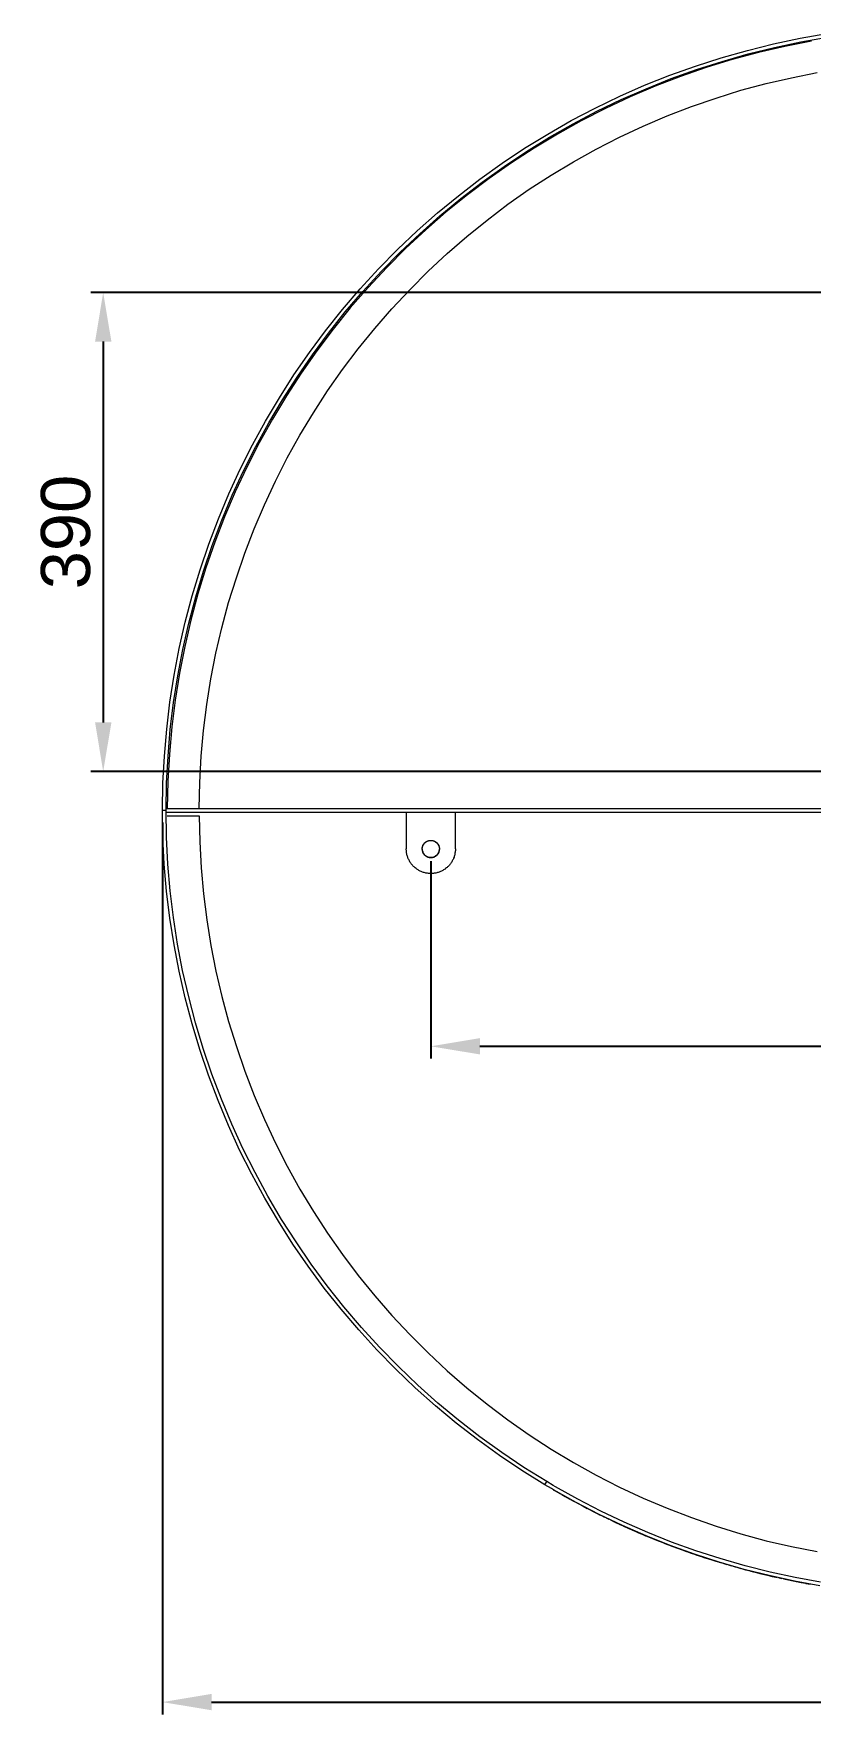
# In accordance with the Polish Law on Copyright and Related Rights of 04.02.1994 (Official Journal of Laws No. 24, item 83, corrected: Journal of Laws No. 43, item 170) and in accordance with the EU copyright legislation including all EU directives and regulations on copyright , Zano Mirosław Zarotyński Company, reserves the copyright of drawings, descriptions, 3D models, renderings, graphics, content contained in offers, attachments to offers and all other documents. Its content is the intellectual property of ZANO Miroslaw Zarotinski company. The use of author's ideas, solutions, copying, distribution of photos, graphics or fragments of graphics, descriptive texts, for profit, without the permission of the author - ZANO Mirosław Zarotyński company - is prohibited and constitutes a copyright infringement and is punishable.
# Model space of a CAD drawing. Header units: millimetres. Extents: x 492 to 7139, y 278 to 5201.
# Drawn here: x 876 to 1508, y 278 to 1646 of the extents above; entities that cross this region are included whole.
import ezdxf

# ---------------------------------------------------------------- set-up
doc = ezdxf.new("R2010")
doc.units = ezdxf.units.MM
doc.layers.add('ZANO_R', color=7, linetype='Continuous', lineweight=0)
doc.layers.add('ZANO_W', color=1, linetype='Continuous', lineweight=0)
doc.styles.get("Standard").update_dxf_attribs({"font": 'arial.ttf'})
doc.dimstyles.new('pl i ang', dxfattribs={"dimtxt": 50, "dimasz": 50, "dimexe": 1.25, "dimexo": 0.625, "dimgap": 10, "dimtad": 1, "dimtoh": 1, "dimtxsty": 'Standard', "dimcen": 2.5, "dimclrd": 1, "dimclre": 1, "dimclrt": 1, "dimadec": 0, "dimazin": 0, "dimtfac": 1, "dimtmove": 0, "dimatfit": 3, "dimfxl": 1, "dimarcsym": 1})

# ---------------------------------------------------------------- blocks, each defined once
blk = doc.blocks.new('*D383')
at = {"layer": 'ZANO_W', "color": 1, "lineweight": -2}
for p, q in [((2042.4, 1035.2), (2042.4, 811.5)), ((1199.4, 972.2), (1199.4, 811.5)), ((1239.4, 821.5), (2002.4, 821.5))]:
    blk.add_line(p, q, dxfattribs=at)
at = {"layer": 'ZANO_W', "color": 1}
for points in [[(1239.4, 828.2), (1239.4, 814.9), (1199.4, 821.5)], [(2002.4, 814.9), (2002.4, 828.2), (2042.4, 821.5)]]:
    blk.add_solid(points, dxfattribs=at)
at = {"layer": 'ZANO_W', "color": 1, "insert": (1620.9, 852), "char_height": 40, "attachment_point": 5}
blk.add_mtext('843', dxfattribs=at)
blk = doc.blocks.new('*D385')
at = {"layer": 'ZANO_W', "color": 1, "lineweight": -2}
for p, q in [((1579.4, 1435.2), (922.7, 1435.2)), ((932.7, 1395.2), (932.7, 1085.2)), ((2032.4, 1045.2), (922.7, 1045.2))]:
    blk.add_line(p, q, dxfattribs=at)
at = {"layer": 'ZANO_W', "color": 1}
for points in [[(939.4, 1395.2), (926.1, 1395.2), (932.7, 1435.2)], [(926.1, 1085.2), (939.4, 1085.2), (932.7, 1045.2)]]:
    blk.add_solid(points, dxfattribs=at)
at = {"layer": 'ZANO_W', "color": 1, "insert": (902.3, 1240.2), "char_height": 40, "attachment_point": 5, "rotation": 90}
blk.add_mtext('390', dxfattribs=at)
blk = doc.blocks.new('*D389')
at = {"layer": 'ZANO_W', "color": 1, "lineweight": -2}
for p, q in [((980.9, 1003.7), (980.9, 277.6)), ((2260.9, 1003.7), (2260.9, 277.6)), ((1020.9, 287.6), (2220.9, 287.6))]:
    blk.add_line(p, q, dxfattribs=at)
at = {"layer": 'ZANO_W', "color": 1}
for points in [[(1020.9, 294.3), (1020.9, 281), (980.9, 287.6)], [(2220.9, 281), (2220.9, 294.3), (2260.9, 287.6)]]:
    blk.add_solid(points, dxfattribs=at)
at = {"layer": 'ZANO_W', "color": 1, "insert": (1620.9, 318), "char_height": 40, "attachment_point": 5}
blk.add_mtext('1280', dxfattribs=at)

msp = doc.modelspace()

# ---------------------------------------------------------------- linework, layer by layer
at = {"layer": 'ZANO_R'}
for p, q in [((1478.5, 1637.6), (1500.1, 1642.2)), ((1500.1, 1642.2), (1521.9, 1646)), ((1500.7, 1639.2), (1522.4, 1643)), ((1435.8, 1626.3), (1457.1, 1632.3)), ((1436.7, 1623.4), (1457.8, 1629.4)), ((1466.1, 1630.5), (1444.7, 1624.8)), ((1457.1, 1632.3), (1478.5, 1637.6)), ((1457.8, 1629.4), (1479.2, 1634.7)), ((1487.6, 1635.6), (1466.1, 1630.5)), ((1479.2, 1634.7), (1500.7, 1639.2)), ((1509.3, 1639.8), (1487.6, 1635.6)), ((1394, 1612.1), (1414.8, 1619.6)), ((1395.1, 1609.3), (1415.7, 1616.7)), ((1423.5, 1618.3), (1402.6, 1611)), ((1414.8, 1619.6), (1435.8, 1626.3)), ((1415.7, 1616.7), (1436.7, 1623.4)), ((1444.7, 1624.8), (1423.5, 1618.3)), ((1353.2, 1595), (1373.5, 1603.9)), ((1354.5, 1592.3), (1374.6, 1601.1)), ((1382, 1603.1), (1361.6, 1594.4)), ((1373.5, 1603.9), (1394, 1612.1)), ((1374.6, 1601.1), (1395.1, 1609.3)), ((1402.6, 1611), (1382, 1603.1)), ((1451.9, 1599.8), (1472.4, 1605.3)), ((1472.4, 1605.3), (1493, 1610.1)), ((1493, 1610.1), (1513.9, 1614.2)), ((1333.3, 1585.4), (1353.2, 1595)), ((1334.7, 1582.7), (1354.5, 1592.3)), ((1361.6, 1594.4), (1341.6, 1585)), ((1411.5, 1586.6), (1431.6, 1593.5)), ((1431.6, 1593.5), (1451.9, 1599.8)), ((1294.6, 1564.2), (1313.8, 1575.2)), ((1321.9, 1575), (1302.5, 1564.2)), ((1313.8, 1575.2), (1333.3, 1585.4)), ((1315.2, 1572.5), (1334.7, 1582.7)), ((1341.6, 1585), (1321.9, 1575)), ((1372.2, 1570.7), (1391.7, 1579)), ((1391.7, 1579), (1411.5, 1586.6)), ((1275.8, 1552.6), (1294.6, 1564.2)), ((1277.4, 1550.1), (1296.1, 1561.6)), ((1302.5, 1564.2), (1283.5, 1552.8)), ((1296.1, 1561.6), (1315.2, 1572.5)), ((1334.1, 1552), (1353, 1561.7)), ((1353, 1561.7), (1372.2, 1570.7)), ((1257.4, 1540.4), (1275.8, 1552.6)), ((1259.1, 1537.9), (1277.4, 1550.1)), ((1283.5, 1552.8), (1265, 1540.7)), ((1315.5, 1541.7), (1334.1, 1552)), ((1239.4, 1527.5), (1257.4, 1540.4)), ((1241.2, 1525.1), (1259.1, 1537.9)), ((1265, 1540.7), (1246.9, 1528)), ((1297.3, 1530.8), (1315.5, 1541.7)), ((1221.9, 1514), (1239.4, 1527.5)), ((1223.8, 1511.7), (1241.2, 1525.1)), ((1246.9, 1528), (1229.2, 1514.7)), ((1262.1, 1507), (1279.5, 1519.2)), ((1279.5, 1519.2), (1297.3, 1530.8)), ((1204.9, 1500), (1221.9, 1514)), ((1206.8, 1497.7), (1223.8, 1511.7)), ((1229.2, 1514.7), (1212, 1500.8)), ((1245.2, 1494.2), (1262.1, 1507)), ((1188.3, 1485.3), (1204.9, 1500)), ((1190.4, 1483.1), (1206.8, 1497.7)), ((1212, 1500.8), (1195.3, 1486.3)), ((1228.7, 1480.9), (1245.2, 1494.2)), ((1172.3, 1470.1), (1188.3, 1485.3)), ((1174.4, 1468), (1190.4, 1483.1)), ((1195.3, 1486.3), (1179.1, 1471.2)), ((1212.7, 1466.9), (1228.7, 1480.9)), ((1156.8, 1454.4), (1172.3, 1470.1)), ((1159, 1452.3), (1174.4, 1468)), ((1179.1, 1471.2), (1163.5, 1455.5)), ((1197.2, 1452.5), (1212.7, 1466.9)), ((1141.9, 1438.1), (1156.8, 1454.4)), ((1144.1, 1436.1), (1159, 1452.3)), ((1163.5, 1455.5), (1148.4, 1439.3)), ((1182.2, 1437.4), (1197.2, 1452.5)), ((1127.5, 1421.3), (1141.9, 1438.1)), ((1148.4, 1439.3), (1133.8, 1422.6)), ((1167.7, 1421.9), (1182.2, 1437.4)), ((1129.8, 1419.4), (1144.1, 1436.1)), ((1113.8, 1404), (1127.5, 1421.3)), ((1116.1, 1402.2), (1129.8, 1419.4)), ((1133.8, 1422.6), (1119.9, 1405.4)), ((1153.8, 1405.9), (1167.7, 1421.9)), ((1100.6, 1386.3), (1113.8, 1404)), ((1103, 1384.5), (1116.1, 1402.2)), ((1119.9, 1405.4), (1106.6, 1387.8)), ((1140.4, 1389.4), (1153.8, 1405.9)), ((1088, 1368.1), (1100.6, 1386.3)), ((1090.5, 1366.4), (1103, 1384.5)), ((1106.6, 1387.8), (1093.9, 1369.6)), ((1127.6, 1372.5), (1140.4, 1389.4)), ((1093.9, 1369.6), (1081.8, 1351.1)), ((1115.4, 1355.1), (1127.6, 1372.5)), ((1076.1, 1349.5), (1088, 1368.1)), ((1078.7, 1347.9), (1090.5, 1366.4)), ((1103.9, 1337.3), (1115.4, 1355.1)), ((1064.8, 1330.5), (1076.1, 1349.5)), ((1067.5, 1329), (1078.7, 1347.9)), ((1081.8, 1351.1), (1070.4, 1332.1)), ((1054.2, 1311.1), (1064.8, 1330.5)), ((1056.9, 1309.7), (1067.5, 1329)), ((1070.4, 1332.1), (1059.6, 1312.8)), ((1092.9, 1319.1), (1103.9, 1337.3)), ((1082.6, 1300.6), (1092.9, 1319.1)), ((1044.3, 1291.4), (1054.2, 1311.1)), ((1047, 1290.1), (1056.9, 1309.7)), ((1059.6, 1312.8), (1049.6, 1293.1)), ((1073, 1281.7), (1082.6, 1300.6)), ((1035.1, 1271.3), (1044.3, 1291.4)), ((1037.8, 1270.1), (1047, 1290.1)), ((1049.6, 1293.1), (1040.2, 1273)), ((1040.2, 1273), (1031.5, 1252.6)), ((1064, 1262.4), (1073, 1281.7)), ((1026.5, 1250.9), (1035.1, 1271.3)), ((1029.3, 1249.8), (1037.8, 1270.1)), ((1055.6, 1242.9), (1064, 1262.4)), ((1018.7, 1230.3), (1026.5, 1250.9)), ((1021.5, 1229.2), (1029.3, 1249.8)), ((1031.5, 1252.6), (1023.6, 1232)), ((1023.6, 1232), (1016.3, 1211.1)), ((1048, 1223.1), (1055.6, 1242.9)), ((1011.6, 1209.3), (1018.7, 1230.3)), ((1014.4, 1208.4), (1021.5, 1229.2)), ((1041.1, 1203), (1048, 1223.1)), ((1005.2, 1188.2), (1011.6, 1209.3)), ((1008.1, 1187.4), (1014.4, 1208.4)), ((1016.3, 1211.1), (1009.8, 1189.9)), ((1034.8, 1182.7), (1041.1, 1203)), ((999.5, 1166.8), (1005.2, 1188.2)), ((1002.4, 1166.1), (1008.1, 1187.4)), ((1009.8, 1189.9), (1004.1, 1168.5)), ((1029.3, 1162.3), (1034.8, 1182.7)), ((994.6, 1145.3), (999.5, 1166.8)), ((997.6, 1144.7), (1002.4, 1166.1)), ((1004.1, 1168.5), (999.1, 1147)), ((1024.5, 1141.6), (1029.3, 1162.3)), ((990.4, 1123.6), (994.6, 1145.3)), ((993.4, 1123.1), (997.6, 1144.7)), ((999.1, 1147), (994.8, 1125.3)), ((1020.4, 1120.8), (1024.5, 1141.6)), ((987, 1101.8), (990.4, 1123.6)), ((990, 1101.4), (993.4, 1123.1)), ((994.8, 1125.3), (991.3, 1103.4)), ((1017, 1099.8), (1020.4, 1120.8)), ((984.4, 1079.8), (987, 1101.8)), ((987.3, 1079.5), (990, 1101.4)), ((991.3, 1103.4), (988.6, 1081.5)), ((1014.4, 1078.7), (1017, 1099.8)), ((988.6, 1081.5), (986.6, 1059.4)), ((982.5, 1057.8), (984.4, 1079.8)), ((985.5, 1057.6), (987.3, 1079.5)), ((1012.5, 1057.6), (1014.4, 1078.7)), ((981.3, 1035.8), (982.5, 1057.8)), ((984.3, 1035.7), (985.5, 1057.6)), ((986.6, 1059.4), (985.4, 1037.3)), ((1011.4, 1036.4), (1012.5, 1057.6)), ((980.9, 1013.7), (981.3, 1035.8)), ((983.9, 1013.7), (984.3, 1035.7)), ((985.4, 1037.3), (984.9, 1015.2)), ((1010.9, 1015.2), (1011.4, 1036.4)), ((980.9, 1012.2), (980.9, 1015.2)), ((980.9, 1015.2), (980.9, 1015.2)), ((980.9, 1013.7), (983.9, 1013.7)), ((981.3, 991.7), (980.9, 1013.7)), ((983.9, 1015.2), (2257.9, 1015.2)), ((984.3, 991.8), (983.9, 1013.7)), ((980.9, 1012.2), (980.9, 1012.2)), ((983.9, 1012.2), (2257.9, 1012.2)), ((984.9, 1009.2), (1010.9, 1009.2)), ((1010.9, 1009.2), (1011.4, 988)), ((1179.4, 1012.2), (1179.4, 982.2)), ((1219.4, 982.2), (1219.4, 1012.2)), ((982.4, 969.7), (981.3, 991.7)), ((985.4, 969.9), (984.3, 991.8)), ((1011.4, 988), (1012.5, 966.8)), ((1193, 985), (1193.1, 985.2)), ((1193.1, 985.2), (1193.2, 985.4)), ((1193.2, 985.4), (1193.4, 985.6)), ((1193.4, 985.6), (1193.5, 985.9)), ((1193.5, 985.9), (1193.6, 986.1)), ((1193.6, 986.1), (1193.7, 986.3)), ((1193.7, 986.3), (1193.9, 986.4)), ((1193.9, 986.4), (1194, 986.6)), ((1194, 986.6), (1194.2, 986.8)), ((1194.2, 986.8), (1194.4, 987)), ((1194.4, 987), (1194.5, 987.2)), ((1194.5, 987.2), (1194.7, 987.3)), ((1194.7, 987.3), (1194.9, 987.5)), ((1194.9, 987.5), (1195.1, 987.7)), ((1195.1, 987.7), (1195.3, 987.8)), ((1195.3, 987.8), (1195.5, 987.9)), ((1195.5, 987.9), (1195.7, 988.1)), ((1195.7, 988.1), (1195.9, 988.2)), ((1195.9, 988.2), (1196.1, 988.3)), ((1196.1, 988.3), (1196.3, 988.4)), ((1196.3, 988.4), (1196.5, 988.5)), ((1196.5, 988.5), (1196.7, 988.6)), ((1196.7, 988.6), (1197, 988.7)), ((1197, 988.7), (1197.2, 988.8)), ((1197.2, 988.8), (1197.4, 988.9)), ((1197.4, 988.9), (1197.6, 988.9)), ((1197.6, 988.9), (1197.9, 989)), ((1197.9, 989), (1198.1, 989.1)), ((1198.1, 989.1), (1198.4, 989.1)), ((1198.4, 989.1), (1198.6, 989.1)), ((1198.6, 989.1), (1198.8, 989.2)), ((1198.8, 989.2), (1199.1, 989.2)), ((1199.1, 989.2), (1199.3, 989.2)), ((1199.3, 989.2), (1199.6, 989.2)), ((1199.6, 989.2), (1199.8, 989.2)), ((1199.8, 989.2), (1200, 989.2)), ((1200, 989.2), (1200.3, 989.1)), ((1200.3, 989.1), (1200.5, 989.1)), ((1200.5, 989.1), (1200.8, 989.1)), ((1200.8, 989.1), (1201, 989)), ((1201, 989), (1201.2, 988.9)), ((1201.2, 988.9), (1201.5, 988.9)), ((1201.5, 988.9), (1201.7, 988.8)), ((1201.7, 988.8), (1201.9, 988.7)), ((1201.9, 988.7), (1202.1, 988.6)), ((1202.1, 988.6), (1202.4, 988.5)), ((1202.4, 988.5), (1202.6, 988.4)), ((1202.6, 988.4), (1202.8, 988.3)), ((1202.8, 988.3), (1203, 988.2)), ((1203, 988.2), (1203.2, 988.1)), ((1203.2, 988.1), (1203.4, 987.9)), ((1203.4, 987.9), (1203.6, 987.8)), ((1203.6, 987.8), (1203.8, 987.7)), ((1203.8, 987.7), (1204, 987.5)), ((1204, 987.5), (1204.2, 987.3)), ((1204.2, 987.3), (1204.3, 987.2)), ((1204.3, 987.2), (1204.5, 987)), ((1204.5, 987), (1204.7, 986.8)), ((1204.7, 986.8), (1204.8, 986.6)), ((1204.8, 986.6), (1205, 986.4)), ((1205, 986.4), (1205.1, 986.3)), ((1205.1, 986.3), (1205.3, 986.1)), ((1205.3, 986.1), (1205.4, 985.9)), ((1205.4, 985.9), (1205.5, 985.6)), ((1205.5, 985.6), (1205.6, 985.4)), ((1205.6, 985.4), (1205.7, 985.2)), ((1205.7, 985.2), (1205.8, 985)), ((1179.4, 981.5), (1179.4, 982.2)), ((1179.5, 980.8), (1179.4, 981.5)), ((1179.5, 980.1), (1179.5, 980.8)), ((1179.6, 979.5), (1179.5, 980.1)), ((1179.7, 978.8), (1179.6, 979.5)), ((1179.9, 978.1), (1179.7, 978.8)), ((1180, 977.4), (1179.9, 978.1)), ((1180.2, 976.8), (1180, 977.4)), ((1180.4, 976.1), (1180.2, 976.8)), ((1180.6, 975.5), (1180.4, 976.1)), ((1180.8, 974.8), (1180.6, 975.5)), ((1181.1, 974.2), (1180.8, 974.8)), ((1181.4, 973.6), (1181.1, 974.2)), ((1181.7, 973), (1181.4, 973.6)), ((1182, 972.4), (1181.7, 973)), ((1182.3, 971.8), (1182, 972.4)), ((1182.7, 971.2), (1182.3, 971.8)), ((1192.4, 982.4), (1192.5, 982.7)), ((1192.4, 982.2), (1192.4, 982.4)), ((1192.4, 982.2), (1192.4, 981.9)), ((1192.4, 981.9), (1192.5, 981.7)), ((1192.5, 983.4), (1192.6, 983.6)), ((1192.5, 983.1), (1192.5, 983.4)), ((1192.5, 982.9), (1192.5, 983.1)), ((1192.5, 982.7), (1192.5, 982.9)), ((1192.5, 981.7), (1192.5, 981.5)), ((1192.5, 981.5), (1192.5, 981.2)), ((1192.5, 981.2), (1192.5, 981)), ((1192.5, 981), (1192.6, 980.7)), ((1192.6, 983.9), (1192.7, 984.1)), ((1192.6, 983.6), (1192.6, 983.9)), ((1192.6, 980.7), (1192.6, 980.5)), ((1192.6, 980.5), (1192.7, 980.3)), ((1192.7, 984.1), (1192.8, 984.3)), ((1192.7, 980.3), (1192.8, 980)), ((1192.8, 984.5), (1192.9, 984.8)), ((1192.8, 984.3), (1192.8, 984.5)), ((1192.8, 980), (1192.8, 979.8)), ((1192.8, 979.8), (1192.9, 979.6)), ((1192.9, 984.8), (1193, 985)), ((1192.9, 979.6), (1193, 979.4)), ((1193, 979.4), (1193.1, 979.1)), ((1193.1, 979.1), (1193.2, 978.9)), ((1193.2, 978.9), (1193.4, 978.7)), ((1193.4, 978.7), (1193.5, 978.5)), ((1193.5, 978.5), (1193.6, 978.3)), ((1193.6, 978.3), (1193.7, 978.1)), ((1193.7, 978.1), (1193.9, 977.9)), ((1193.9, 977.9), (1194, 977.7)), ((1194, 977.7), (1194.2, 977.5)), ((1194.2, 977.5), (1194.4, 977.4)), ((1194.4, 977.4), (1194.5, 977.2)), ((1194.5, 977.2), (1194.7, 977)), ((1194.7, 977), (1194.9, 976.9)), ((1194.9, 976.9), (1195.1, 976.7)), ((1195.1, 976.7), (1195.3, 976.6)), ((1195.3, 976.6), (1195.5, 976.4)), ((1195.5, 976.4), (1195.7, 976.3)), ((1195.7, 976.3), (1195.9, 976.2)), ((1195.9, 976.2), (1196.1, 976)), ((1196.1, 976), (1196.3, 975.9)), ((1196.3, 975.9), (1196.5, 975.8)), ((1196.5, 975.8), (1196.7, 975.7)), ((1196.7, 975.7), (1197, 975.6)), ((1197, 975.6), (1197.2, 975.6)), ((1197.2, 975.6), (1197.4, 975.5)), ((1197.4, 975.5), (1197.6, 975.4)), ((1197.6, 975.4), (1197.9, 975.4)), ((1197.9, 975.4), (1198.1, 975.3)), ((1198.1, 975.3), (1198.4, 975.3)), ((1198.4, 975.3), (1198.6, 975.2)), ((1198.6, 975.2), (1198.8, 975.2)), ((1198.8, 975.2), (1199.1, 975.2)), ((1199.1, 975.2), (1199.3, 975.2)), ((1199.3, 975.2), (1199.6, 975.2)), ((1199.6, 975.2), (1199.8, 975.2)), ((1199.8, 975.2), (1200, 975.2)), ((1200, 975.2), (1200.3, 975.2)), ((1200.3, 975.2), (1200.5, 975.3)), ((1200.5, 975.3), (1200.8, 975.3)), ((1200.8, 975.3), (1201, 975.4)), ((1201, 975.4), (1201.2, 975.4)), ((1201.2, 975.4), (1201.5, 975.5)), ((1201.5, 975.5), (1201.7, 975.6)), ((1201.7, 975.6), (1201.9, 975.6)), ((1201.9, 975.6), (1202.1, 975.7)), ((1202.1, 975.7), (1202.4, 975.8)), ((1202.4, 975.8), (1202.6, 975.9)), ((1202.6, 975.9), (1202.8, 976)), ((1202.8, 976), (1203, 976.2)), ((1203, 976.2), (1203.2, 976.3)), ((1203.2, 976.3), (1203.4, 976.4)), ((1203.4, 976.4), (1203.6, 976.6)), ((1203.6, 976.6), (1203.8, 976.7)), ((1203.8, 976.7), (1204, 976.9)), ((1204, 976.9), (1204.2, 977)), ((1204.2, 977), (1204.3, 977.2)), ((1204.3, 977.2), (1204.5, 977.4)), ((1204.5, 977.4), (1204.7, 977.5)), ((1204.7, 977.5), (1204.8, 977.7)), ((1204.8, 977.7), (1205, 977.9)), ((1205, 977.9), (1205.1, 978.1)), ((1205.1, 978.1), (1205.3, 978.3)), ((1205.3, 978.3), (1205.4, 978.5)), ((1205.4, 978.5), (1205.5, 978.7)), ((1205.5, 978.7), (1205.6, 978.9)), ((1205.6, 978.9), (1205.7, 979.1)), ((1205.7, 979.1), (1205.8, 979.4)), ((1205.8, 985), (1205.9, 984.8)), ((1205.8, 979.4), (1205.9, 979.6)), ((1205.9, 984.8), (1206, 984.5)), ((1205.9, 979.6), (1206, 979.8)), ((1206, 984.5), (1206.1, 984.3)), ((1206, 979.8), (1206.1, 980)), ((1206.1, 984.3), (1206.2, 984.1)), ((1206.1, 980), (1206.2, 980.3)), ((1206.2, 984.1), (1206.2, 983.9)), ((1206.2, 983.9), (1206.3, 983.6)), ((1206.2, 980.5), (1206.3, 980.7)), ((1206.2, 980.3), (1206.2, 980.5)), ((1206.3, 983.6), (1206.3, 983.4)), ((1206.3, 983.4), (1206.4, 983.1)), ((1206.3, 981), (1206.4, 981.2)), ((1206.3, 980.7), (1206.3, 981)), ((1206.4, 983.1), (1206.4, 982.9)), ((1206.4, 982.9), (1206.4, 982.7)), ((1206.4, 982.7), (1206.4, 982.4)), ((1206.4, 982.4), (1206.4, 982.2)), ((1206.4, 981.9), (1206.4, 982.2)), ((1206.4, 981.7), (1206.4, 981.9)), ((1206.4, 981.5), (1206.4, 981.7)), ((1206.4, 981.2), (1206.4, 981.5)), ((1216.5, 971.8), (1216.2, 971.2)), ((1216.9, 972.4), (1216.5, 971.8)), ((1217.2, 973), (1216.9, 972.4)), ((1217.5, 973.6), (1217.2, 973)), ((1217.8, 974.2), (1217.5, 973.6)), ((1218, 974.8), (1217.8, 974.2)), ((1218.3, 975.5), (1218, 974.8)), ((1218.5, 976.1), (1218.3, 975.5)), ((1218.7, 976.8), (1218.5, 976.1)), ((1218.9, 977.4), (1218.7, 976.8)), ((1219, 978.1), (1218.9, 977.4)), ((1219.1, 978.8), (1219, 978.1)), ((1219.3, 979.5), (1219.1, 978.8)), ((1219.4, 980.8), (1219.3, 980.1)), ((1219.3, 980.1), (1219.3, 979.5)), ((1219.4, 982.2), (1219.4, 981.5)), ((1219.4, 981.5), (1219.4, 980.8)), ((984.3, 947.8), (982.4, 969.7)), ((987.3, 948.1), (985.4, 969.9)), ((1012.5, 966.8), (1014.4, 945.6)), ((1183.1, 970.6), (1182.7, 971.2)), ((1183.5, 970.1), (1183.1, 970.6)), ((1183.9, 969.6), (1183.5, 970.1)), ((1184.4, 969), (1183.9, 969.6)), ((1184.8, 968.5), (1184.4, 969)), ((1185.3, 968), (1184.8, 968.5)), ((1185.8, 967.6), (1185.3, 968)), ((1186.3, 967.1), (1185.8, 967.6)), ((1186.8, 966.7), (1186.3, 967.1)), ((1187.4, 966.2), (1186.8, 966.7)), ((1187.9, 965.8), (1187.4, 966.2)), ((1188.5, 965.5), (1187.9, 965.8)), ((1189, 965.1), (1188.5, 965.5)), ((1189.6, 964.7), (1189, 965.1)), ((1190.2, 964.4), (1189.6, 964.7)), ((1190.8, 964.1), (1190.2, 964.4)), ((1191.5, 963.8), (1190.8, 964.1)), ((1192.1, 963.6), (1191.5, 963.8)), ((1192.7, 963.3), (1192.1, 963.6)), ((1193.4, 963.1), (1192.7, 963.3)), ((1194, 962.9), (1193.4, 963.1)), ((1194.7, 962.7), (1194, 962.9)), ((1195.4, 962.6), (1194.7, 962.7)), ((1196, 962.5), (1195.4, 962.6)), ((1196.7, 962.4), (1196, 962.5)), ((1197.4, 962.3), (1196.7, 962.4)), ((1198.1, 962.2), (1197.4, 962.3)), ((1198.8, 962.2), (1198.1, 962.2)), ((1199.4, 962.2), (1198.8, 962.2)), ((1200.1, 962.2), (1199.4, 962.2)), ((1200.8, 962.2), (1200.1, 962.2)), ((1201.5, 962.3), (1200.8, 962.2)), ((1202.2, 962.4), (1201.5, 962.3)), ((1202.8, 962.5), (1202.2, 962.4)), ((1203.5, 962.6), (1202.8, 962.5)), ((1204.2, 962.7), (1203.5, 962.6)), ((1204.8, 962.9), (1204.2, 962.7)), ((1205.5, 963.1), (1204.8, 962.9)), ((1206.1, 963.3), (1205.5, 963.1)), ((1206.8, 963.6), (1206.1, 963.3)), ((1207.4, 963.8), (1206.8, 963.6)), ((1208, 964.1), (1207.4, 963.8)), ((1208.6, 964.4), (1208, 964.1)), ((1209.2, 964.7), (1208.6, 964.4)), ((1209.8, 965.1), (1209.2, 964.7)), ((1210.4, 965.5), (1209.8, 965.1)), ((1211, 965.8), (1210.4, 965.5)), ((1211.5, 966.2), (1211, 965.8)), ((1212.1, 966.7), (1211.5, 966.2)), ((1212.6, 967.1), (1212.1, 966.7)), ((1213.1, 967.6), (1212.6, 967.1)), ((1213.6, 968), (1213.1, 967.6)), ((1214.1, 968.5), (1213.6, 968)), ((1214.5, 969), (1214.1, 968.5)), ((1215, 969.6), (1214.5, 969)), ((1215.4, 970.1), (1215, 969.6)), ((1215.8, 970.6), (1215.4, 970.1)), ((1216.2, 971.2), (1215.8, 970.6)), ((987, 925.9), (984.3, 947.8)), ((990, 926.3), (987.3, 948.1)), ((1014.4, 945.6), (1017, 924.6)), ((990.4, 904.2), (987, 925.9)), ((993.3, 904.7), (990, 926.3)), ((1017, 924.6), (1020.4, 903.6)), ((994.5, 882.6), (990.4, 904.2)), ((997.4, 883.2), (993.3, 904.7)), ((1020.4, 903.6), (1024.5, 882.8)), ((999.4, 861.1), (994.5, 882.6)), ((1002.3, 861.8), (997.4, 883.2)), ((1024.5, 882.8), (1029.3, 862.1)), ((1029.3, 862.1), (1034.8, 841.6)), ((1005, 839.8), (999.4, 861.1)), ((1007.9, 840.7), (1002.3, 861.8)), ((1011.3, 818.8), (1005, 839.8)), ((1014.2, 819.7), (1007.9, 840.7)), ((1034.8, 841.6), (1041.1, 821.3)), ((1041.1, 821.3), (1048, 801.3)), ((1018.4, 797.9), (1011.3, 818.8)), ((1021.2, 798.9), (1014.2, 819.7)), ((1026.2, 777.3), (1018.4, 797.9)), ((1029, 778.4), (1021.2, 798.9)), ((1048, 801.3), (1055.6, 781.5)), ((1055.6, 781.5), (1064, 761.9)), ((1034.6, 757), (1026.2, 777.3)), ((1037.4, 758.2), (1029, 778.4)), ((1043.8, 737), (1034.6, 757)), ((1046.5, 738.3), (1037.4, 758.2)), ((1064, 761.9), (1073, 742.7)), ((1073, 742.7), (1082.6, 723.8)), ((1053.7, 717.4), (1043.8, 737)), ((1056.3, 718.7), (1046.5, 738.3)), ((1064.2, 698), (1053.7, 717.4)), ((1066.8, 699.5), (1056.3, 718.7)), ((1082.6, 723.8), (1092.9, 705.2)), ((1075.4, 679.1), (1064.2, 698)), ((1077.9, 680.6), (1066.8, 699.5)), ((1092.9, 705.2), (1103.9, 687.1)), ((1103.9, 687.1), (1115.4, 669.3)), ((1087.2, 660.5), (1075.4, 679.1)), ((1089.7, 662.2), (1077.9, 680.6)), ((1099.7, 642.4), (1087.2, 660.5)), ((1102.1, 644.1), (1089.7, 662.2)), ((1115.4, 669.3), (1127.6, 651.9)), ((1115.1, 626.5), (1102.1, 644.1)), ((1127.6, 651.9), (1140.4, 634.9)), ((1112.7, 624.7), (1099.7, 642.4)), ((1140.4, 634.9), (1153.8, 618.4)), ((1126.4, 607.4), (1112.7, 624.7)), ((1128.7, 609.3), (1115.1, 626.5)), ((1153.8, 618.4), (1167.7, 602.4)), ((1140.7, 590.7), (1126.4, 607.4)), ((1142.9, 592.7), (1128.7, 609.3)), ((1167.7, 602.4), (1182.2, 586.9)), ((1155.5, 574.4), (1140.7, 590.7)), ((1157.7, 576.5), (1142.9, 592.7)), ((1173, 560.8), (1157.7, 576.5)), ((1182.2, 586.9), (1197.2, 571.9)), ((1170.9, 558.7), (1155.5, 574.4)), ((1197.2, 571.9), (1212.7, 557.4)), ((1186.8, 543.5), (1170.9, 558.7)), ((1188.8, 545.7), (1173, 560.8)), ((1212.7, 557.4), (1228.7, 543.5)), ((1203.2, 528.8), (1186.8, 543.5)), ((1205.1, 531.1), (1188.8, 545.7)), ((1228.7, 543.5), (1245.2, 530.1)), ((1220.1, 514.7), (1203.2, 528.8)), ((1222, 517.1), (1205.1, 531.1)), ((1245.2, 530.1), (1262.1, 517.4)), ((1237.5, 501.3), (1220.1, 514.7)), ((1239.3, 503.7), (1222, 517.1)), ((1262.1, 517.4), (1279.5, 505.2)), ((1255.3, 488.4), (1237.5, 501.3)), ((1257.1, 490.8), (1239.3, 503.7)), ((1279.5, 505.2), (1297.3, 493.6)), ((1297.3, 493.6), (1315.5, 482.7)), ((1273.6, 476.1), (1255.3, 488.4)), ((1275.2, 478.6), (1257.1, 490.8)), ((1315.5, 482.7), (1334.1, 472.3)), ((1292.3, 464.5), (1273.6, 476.1)), ((1293.8, 467.1), (1275.2, 478.6)), ((1292.3, 464.5), (1293.8, 467.1)), ((1299.1, 464), (1293.8, 467.1)), ((1334.1, 472.3), (1353, 462.7)), ((1297.6, 461.4), (1292.3, 464.5)), ((1299.4, 460.3), (1297.6, 461.4)), ((1300.9, 462.9), (1299.1, 464)), ((1299.1, 460.5), (1301.6, 459)), ((1317.8, 450), (1299.4, 460.3)), ((1319.2, 452.7), (1300.9, 462.9)), ((1302.1, 458.8), (1305, 457.1)), ((1306.2, 456.4), (1309.1, 454.8)), ((1309.6, 454.5), (1312.7, 452.8)), ((1313, 452.6), (1316.2, 450.9)), ((1337.8, 443), (1319.2, 452.7)), ((1353, 462.7), (1372.2, 453.7)), ((1372.2, 453.7), (1391.7, 445.4)), ((1316.4, 450.8), (1319.8, 448.9)), ((1336.5, 440.4), (1317.8, 450)), ((1319.9, 448.9), (1323.4, 447.1)), ((1323.4, 447), (1326.8, 445.2)), ((1327, 445.2), (1330.3, 443.5)), ((1330.6, 443.3), (1333.8, 441.7)), ((1334.2, 441.5), (1337.4, 439.9)), ((1355.5, 431.3), (1336.5, 440.4)), ((1356.8, 434), (1337.8, 443)), ((1337.8, 439.7), (1340.9, 438.2)), ((1391.7, 445.4), (1411.5, 437.8)), ((1342.1, 437.6), (1344.4, 436.5)), ((1345.6, 435.9), (1348.7, 434.5)), ((1349.2, 434.2), (1352.3, 432.8)), ((1352.8, 432.6), (1356, 431.1)), ((1374.8, 422.9), (1355.5, 431.3)), ((1356.3, 430.9), (1359.6, 429.5)), ((1376, 425.7), (1356.8, 434)), ((1359.9, 429.3), (1363.3, 427.8)), ((1363.6, 427.7), (1367, 426.2)), ((1367.2, 426.1), (1370.6, 424.7)), ((1370.8, 424.6), (1374.3, 423.1)), ((1395.4, 417.9), (1376, 425.7)), ((1411.5, 437.8), (1431.6, 430.8)), ((1431.6, 430.8), (1451.9, 424.6)), ((1451.9, 424.6), (1472.4, 419)), ((1374.4, 423), (1378, 421.6)), ((1394.4, 415.1), (1374.8, 422.9)), ((1378.1, 421.5), (1381.7, 420.1)), ((1381.8, 420), (1385.4, 418.6)), ((1385.4, 418.6), (1389.1, 417.2)), ((1389.1, 417.1), (1392.8, 415.7)), ((1392.8, 415.7), (1396.5, 414.3)), ((1414.2, 408), (1394.4, 415.1)), ((1415.2, 410.8), (1395.4, 417.9)), ((1396.5, 414.3), (1400.2, 413)), ((1400.2, 412.9), (1403.9, 411.6)), ((1404, 411.6), (1407.6, 410.3)), ((1435.1, 404.4), (1415.2, 410.8)), ((1472.4, 419), (1493, 414.2)), ((1493, 414.2), (1513.9, 410.1)), ((1407.7, 410.2), (1411.3, 409)), ((1411.4, 408.9), (1415, 407.7)), ((1434.2, 401.5), (1414.2, 408)), ((1415.2, 407.6), (1418.7, 406.5)), ((1419, 406.4), (1422.5, 405.2)), ((1422.7, 405.1), (1426.2, 404)), ((1426.5, 403.9), (1429.9, 402.9)), ((1430.3, 402.7), (1433.6, 401.7)), ((1434.1, 401.6), (1437.4, 400.6)), ((1454.4, 395.7), (1434.2, 401.5)), ((1455.2, 398.6), (1435.1, 404.4)), ((1437.9, 400.4), (1440.4, 399.7)), ((1441.7, 399.3), (1444.2, 398.6)), ((1445.5, 398.2), (1448.1, 397.5)), ((1449.3, 397.1), (1451.9, 396.4)), ((1475.6, 393.5), (1455.2, 398.6)), ((1452.3, 396.3), (1455.7, 395.4)), ((1474.8, 390.6), (1454.4, 395.7)), ((1456, 395.3), (1459.6, 394.4)), ((1459.8, 394.3), (1463.4, 393.4)), ((1463.5, 393.3), (1467.2, 392.4)), ((1467.2, 392.4), (1471, 391.5)), ((1471.1, 391.5), (1474.7, 390.6)), ((1495.4, 386.1), (1474.8, 390.6)), ((1475, 390.5), (1478.4, 389.7)), ((1496, 389), (1475.6, 393.5)), ((1478.8, 389.7), (1481.4, 389.1)), ((1482.7, 388.8), (1485.3, 388.2)), ((1486.6, 387.9), (1489.2, 387.4)), ((1489.6, 387.3), (1493.1, 386.6)), ((1493.3, 386.5), (1496.9, 385.8)), ((1516.1, 382.3), (1495.4, 386.1)), ((1516.6, 385.3), (1496, 389)), ((1497, 385.8), (1500.8, 385.1)), ((1500.8, 385), (1504.5, 384.4)), ((1504.7, 384.3), (1508.2, 383.7))]:
    msp.add_line(p, q, dxfattribs=at)
msp.add_circle((1199.4, 982.2), 7, dxfattribs=at)

# ---------------------------------------------------------------- dimensions: what is measured, and where the dimension line sits
at = {"layer": 'ZANO_W'}
dim = msp.add_linear_dim(base=(932.7, 1045.2), p1=(1589.4, 1435.2), p2=(2042.4, 1045.2), angle=90, dimstyle='pl i ang', override={"dimtxt": 40, "dimasz": 40, "dimexe": 10, "dimexo": 10, "dimtoh": 0, "dimdec": 0, "dimtdec": 0, "dimtmove": 1}, dxfattribs=at)
dim.commit()
dim.dimension.update_dxf_attribs({"geometry": '*D385', "text_midpoint": (902.3, 1240.2)})
for base, p1, p2, picture, middle in [((2042.4, 821.5), (1199.4, 982.2), (2042.4, 1045.2), '*D383', (1620.9, 852)), ((2260.9, 287.6), (980.9, 1013.7), (2260.9, 1013.7), '*D389', (1620.9, 318))]:
    dim = msp.add_linear_dim(base=base, p1=p1, p2=p2, dimstyle='pl i ang', override={"dimtxt": 40, "dimasz": 40, "dimexe": 10, "dimexo": 10, "dimtoh": 0, "dimdec": 0, "dimtdec": 0, "dimtmove": 1}, dxfattribs=at)
    dim.commit()
    dim.dimension.update_dxf_attribs({"geometry": picture, "text_midpoint": middle})

doc.saveas('drawing.dxf')
